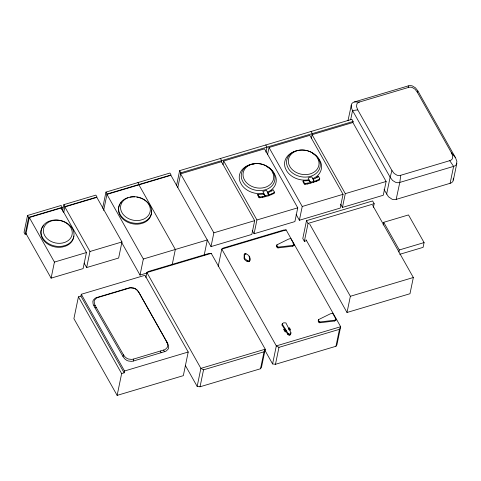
<?xml version="1.0" encoding="UTF-8"?>
<svg xmlns="http://www.w3.org/2000/svg" width="481" height="481" viewBox="0 0 481 481"><rect width="100%" height="100%" fill="white"/><g stroke="black" fill="none" stroke-linecap="round" stroke-linejoin="round"><path stroke-width="0.72" d="M249.699 260.81C250.589 257.594 249.116 254.918 245.875 253.685L244.306 254.293L244.204 258.586C245.484 262.007 251.208 263.191 249.904 258.201M133.423 361.015L165.326 351.437A8.55 6.716 11.7 0 0 166.402 350.847L168.097 349.134A6.806 5.345 11.7 0 0 168.669 347.613L168.597 345.683L167.647 343.308L138.955 292.388L137.338 290.205L135.528 288.798A6.806 5.345 11.7 0 0 133.658 288.005L130.796 287.656A8.55 6.716 11.7 0 0 129.455 287.776L96.2 297.691A8.55 6.716 11.7 0 0 95.124 298.286L93.422 299.994A6.806 5.345 11.7 0 0 92.857 301.515L93.134 304.184L94.973 307.768L123.04 356.601L124.657 358.778L126.473 360.191A6.806 5.345 11.7 0 0 128.343 360.978L131.205 361.333A8.55 6.716 11.7 0 0 132.546 361.207L133.423 361.015L133.52 359.079L164.466 349.789A8.291 6.512 11.7 0 0 165.506 349.212L167.154 347.547A6.602 5.189 11.7 0 0 167.707 346.079L167.641 344.204L166.715 341.901L138.883 292.508L137.319 290.392L135.558 289.027A6.602 5.189 11.7 0 0 133.742 288.257L130.97 287.915A8.291 6.512 11.7 0 0 129.672 288.035L97.409 297.649A8.291 6.512 11.7 0 0 96.368 298.226L94.721 299.885A6.602 5.189 11.7 0 0 94.168 301.359L94.432 303.95L96.218 307.425L123.449 354.792L125.018 356.908L126.774 358.273A6.602 5.189 11.7 0 0 128.589 359.042L131.367 359.385A8.291 6.512 11.7 0 0 132.666 359.265L133.52 359.079M400.769 175.264L400.649 175.294A5.315 4.179 11.7 0 1 398.863 175.517A5.087 3.998 11.7 0 1 396.945 175.18L394.173 173.467L391.955 170.545L357.774 109.878L356.535 106.662L356.86 104.028A5.087 3.998 11.7 0 1 357.9 102.814A5.345 4.197 11.7 0 1 359.499 102.02L408.585 87.398A5.315 4.179 11.7 0 1 410.371 87.181A5.087 3.998 11.7 0 1 412.283 87.512L415.055 89.225L417.274 92.148L451.461 152.814L452.699 156.03L452.374 158.664A5.087 3.998 11.7 0 1 451.334 159.878A5.345 4.197 11.7 0 1 449.735 160.672L400.769 175.264L399.807 182.413L396.17 199.387A5.844 4.588 11.7 0 1 394.21 199.627A5.592 4.395 11.7 0 1 392.105 199.254L388.438 196.741L384.042 189.592M351.208 105.117L351.37 107.804L352.555 110.564L390.127 177.236L392.562 180.447L395.61 182.323A5.592 4.395 11.7 0 0 397.715 182.696A5.844 4.588 11.7 0 0 399.675 182.455L453.613 166.384A5.874 4.612 11.7 0 0 455.375 165.512A5.592 4.395 11.7 0 0 456.517 164.177L456.872 161.279L455.513 157.75L417.947 91.077L415.506 87.867L412.464 85.991A5.592 4.395 11.7 0 0 410.359 85.618A5.844 4.588 11.7 0 0 408.393 85.859L354.323 101.972A5.844 4.588 11.7 0 0 352.699 102.802A5.592 4.395 11.7 0 0 351.551 104.136L347.997 120.635M396.302 199.35L450.24 183.273A5.844 4.588 11.7 0 0 451.869 182.443A5.592 4.395 11.7 0 0 453.012 181.109L453.367 178.21M61.766 209.584L62.217 207.383L61.135 205.459L27.543 215.47L24.05 232.347L25.132 234.271L26.563 233.844M25.132 234.271L28.626 217.394L27.543 215.47M29.317 217.508L25.992 233.586L51.106 278.15L83.099 268.62L86.424 252.543L61.309 207.978L29.317 217.508L54.431 262.079L51.106 278.15M62.518 211.243L63.883 204.635L95.875 195.106L96.964 197.03L64.971 206.565L63.757 212.434M80.91 296.11L78.415 296.855L73.906 318.656L117.136 395.382L183.327 375.655L188.215 352.02L144.979 275.294L81.295 294.276L80.91 296.11L124.146 372.835L121.645 373.581L117.136 395.382M86.646 267.562L89.971 251.485L64.863 206.92L96.855 197.384L121.964 241.955L118.639 258.026L86.646 267.562L84.097 263.041M102.621 208.243L105.958 192.099L169.943 173.034L171.032 174.958L107.047 194.023L103.607 210.456M147.132 272.961L140.025 275.078L143.35 259.006L106.938 194.384L170.917 175.312L211.009 246.591L251.828 234.427L254.677 220.653L221.452 161.682L180.634 173.845L213.865 232.816L211.009 246.591M124.146 372.835L124.525 371.001L81.295 294.276M145.845 277.597L146.891 272.547L148.172 271.555L208.658 253.529L211.237 253.373L265.229 349.194L261.502 367.231L260.522 368.753L200.036 386.778L197.156 386.405L185.401 365.542M176.503 185.786L179.635 170.641L351.888 119.312L353.108 121.471L352.892 122.517L386.117 181.481L383.267 195.256L342.448 207.425L340.62 204.184M177.784 187.62L180.85 172.799L179.635 170.641M172.168 264.815L175.343 249.471L138.931 184.848M221.374 162.079L221.669 160.636L220.454 158.477M204.16 255.279L207.335 239.935L143.35 259.006M222.95 164.64L223.701 161.015L264.52 148.851L297.745 207.816L294.895 221.591L254.076 233.754L252.248 230.519M218.194 266.408L221.777 249.098L223.058 248.106L283.543 230.08L286.123 229.918L340.662 326.719L336.934 344.751L335.954 346.272L275.469 364.297L272.589 363.925L264.851 350.192M197.156 386.405L200.884 368.368L146.891 272.547L211.237 253.373M200.036 386.778L203.541 369.829L264.027 351.803L265.229 349.194L200.884 368.368L203.541 369.829M244.685 253.842L244.162 254.99M265.933 152.182L266.979 147.138L265.765 144.973M244.967 254.377L245.112 253.679M244.204 258.586L244.306 254.293M244.468 259.055L244.348 257.894M257.804 194.426L259.079 196.681L259.824 197.042L265.241 196.056L264.135 194.096L257.804 194.426L257.654 195.172L258.922 197.432L259.668 197.793L262.355 197.457L268.32 195.863L273.851 193.566L274.429 192.105L273.07 189.694L267.773 193.013L268.879 194.973L274.008 192.815L274.429 192.105M245.731 254.377L245.875 253.685M267.508 154.762L269.005 147.511L309.824 135.347L343.049 194.318L340.199 208.093L299.38 220.256L296.098 214.424M258.922 197.432L259.079 196.681M259.668 197.793L259.824 197.042M247.108 261.291L247.252 260.594L244.613 258.363M248.04 261.67L248.184 260.979L247.252 260.594M249.14 256.86L249.284 256.163M254.076 233.754L256.926 219.979L223.701 161.015M248.815 261.736L249.843 260.113M249.687 257.828L249.831 257.137M249.11 261.622L249.254 260.93M262.355 197.457L262.512 196.705M249.423 261.339L249.561 260.648M265.241 196.056L262.866 191.438L266.504 190.356L268.879 194.973M265.512 196.705L265.722 195.659L268.939 194.679M268.32 195.863L268.536 194.823M271.717 191.324L271.873 190.572M271.29 194.793L271.446 194.041M273.851 193.566L274.008 192.815M276.527 246.272L276.954 244.835L288.444 239.147L290.734 238.462L294.228 244.661L294.065 245.442L292.737 246.188L277.97 247.913L277.272 247.595L276.527 246.272L276.954 244.835M276.882 246.903L277.044 246.116M277.272 247.595L277.435 246.807L276.689 245.484M277.97 247.913L278.132 247.126L292.899 245.4L294.228 244.661M260.522 368.753L264.027 351.803M311.321 138.306L312.289 133.634L311.069 131.475M303.114 180.922L304.389 183.177L305.134 183.538L310.546 182.552L309.445 180.591L303.114 180.922L302.958 181.674L304.232 183.928L304.978 184.289L307.666 183.952L316.6 181.289L319.162 180.062L319.739 178.601L318.38 176.19L315.277 178.469L313.143 179.221M304.232 183.928L304.389 183.177M304.978 184.289L305.134 183.538M292.737 246.188L292.899 245.4M299.38 220.256L302.236 206.481L269.005 147.511M307.666 183.952L307.816 183.201M272.589 363.925L276.316 345.893L221.777 249.098L286.123 229.918M310.546 182.552L308.171 177.94L311.808 176.858L314.183 181.469L319.318 179.311L319.739 178.601M310.816 183.201L311.033 182.161L314.243 181.175M286.075 331.589L285.221 331.878L283.838 329.641L284.692 329.353L282.016 325.024L282.359 323.623L283.682 322.793L285.906 322.931L290.945 332.81L290.554 334.493L289.682 335.113L287.963 334.638L286.075 331.589A1.515 0.559 71.4 0 0 285.66 329.707A1.515 0.559 71.4 0 0 284.764 329.154M275.469 364.297L278.974 347.348L339.46 329.323L340.662 326.719L276.316 345.893L278.974 347.348M313.63 182.365L313.846 181.325M373.418 207.305L374.158 203.722L372.601 200.956L306.493 220.659L302.789 238.564L304.347 241.33L306.499 240.686M317.027 177.82L317.183 177.068M316.6 181.289L316.757 180.537M304.347 241.33L308.05 223.418L306.493 220.659M318.224 176.942L318.38 176.19M319.162 180.062L319.318 179.311M287.963 334.638L288.167 333.64L282.227 324.026L282.359 323.623M288.756 335.029L288.967 334.036L288.167 333.64M289.682 335.113L290.945 332.81M289.971 335.023L290.181 334.03M290.554 334.493L290.758 333.501M350.661 119.733L352.555 110.564L357.774 109.878M318.212 321.007L318.638 319.57L330.291 313.84L332.581 313.155L336.135 319.462L335.972 320.25L334.644 320.995L319.721 322.763L319.023 322.444L318.212 321.007L318.638 319.57M318.632 321.753L318.795 320.965M342.448 207.425L345.298 193.645L312.073 134.68L352.892 122.517M319.023 322.444L319.186 321.663L318.374 320.22M319.721 322.763L319.883 321.975L334.806 320.208L336.135 319.462M334.644 320.995L334.806 320.208M335.954 346.272L339.46 329.323M372.679 205.357L413.335 277.513L409.98 293.729L347.017 312.488L350.372 296.278L309.716 224.122M386.622 194.168L390.127 177.236L391.955 170.545M383.147 225.042L383.706 222.318L408.495 214.929L424.08 242.586L423.094 247.354L399.723 254.317M398.869 252.014L399.29 249.97L383.706 222.318M450.108 183.315L453.613 166.384L449.735 160.672M453.361 180.128L456.86 163.197M123.04 356.601L123.449 354.792M282.016 325.024L282.557 324.23M417.274 92.148L417.947 91.077M267.31 192.111L268.338 191.739A18.657 14.652 11.7 0 0 275.463 175.884L273.96 172.919A18.657 14.652 11.7 0 0 266.191 166.306M312.614 178.613L313.642 178.241A18.657 14.652 11.7 0 0 320.773 162.38L319.27 159.421A18.657 14.652 11.7 0 0 312.632 153.397M28.626 217.394L62.217 207.383M180.85 172.799L353.108 121.471M54.431 262.079L86.424 252.543M89.971 251.485L121.964 241.955M213.865 232.816L254.677 220.653M256.926 219.979L297.745 207.816M302.236 206.481L343.049 194.318M345.298 193.645L386.117 181.481M308.05 223.418L374.158 203.722M399.29 249.97L424.08 242.586M350.372 296.278L413.335 277.513M124.525 371.001L188.215 352.02M94.973 307.768L96.218 307.425M310.606 182.263L311.033 182.161M265.302 195.761L265.722 195.659M93.873 305.82L95.154 305.537M97.012 297.378L98.202 297.348M354.455 101.93L359.499 102.02M248.184 260.979L248.96 261.039M288.967 334.036L289.887 334.115M277.435 246.807L278.132 247.126M319.186 321.663L319.883 321.975M125.18 288.985L125.523 289.207M451.461 152.814L455.513 157.75M166.715 341.901L167.647 343.308M313.45 180.165L314.183 181.469M309.289 181.343L308.405 179.774L306.553 180.08A18.657 14.652 11.7 0 1 286.85 171.182L285.347 168.224A18.657 14.652 11.7 0 1 295.863 151.136M305.994 239.682L347.017 312.488M293.019 243.584L294.065 245.442M263.684 194.324L263.095 193.272L261.243 193.578A18.657 14.652 11.7 0 1 241.546 184.686L240.037 181.722A18.657 14.652 11.7 0 1 250.559 164.64M137.951 182.564L139.039 184.494M105.958 192.099L107.047 194.023M121.633 242.442L140.025 275.078M63.883 204.635L64.971 206.565M78.415 296.855L121.645 373.581M163.672 350.09L164.514 351.749M160.383 351.07L161.117 352.759M408.261 85.901L408.465 87.434M348.292 120.665A5.592 4.395 11.7 0 1 348.575 120.31M136.838 197.108A16.649 13.077 11.7 0 1 151.287 208.586A16.649 13.077 11.7 0 1 143.404 222.138L140.254 223.022A16.649 13.077 11.7 0 1 120.046 214.304A16.649 13.077 11.7 0 1 126.858 198.04L130.82 196.963A15.013 11.791 11.7 0 1 149.038 204.822A15.013 11.791 11.7 0 1 142.893 219.48L140.055 220.274A15.013 11.791 11.7 0 1 121.837 212.416A15.013 11.791 11.7 0 1 127.976 197.757M130.008 197.162A16.649 13.077 11.7 0 1 134.764 196.879M151.383 210.822A16.649 13.077 11.7 0 1 143.23 222.998L140.073 223.875A16.649 13.077 11.7 0 1 122.691 218.837A16.649 13.077 11.7 0 1 119.853 204.431M120.641 203.265A16.649 13.077 11.7 0 1 121.579 202.176M73.833 236.027A16.649 13.077 11.7 0 1 65.608 246.128L62.458 247.006A16.649 13.077 11.7 0 1 45.364 242.238A16.649 13.077 11.7 0 1 41.907 228.174M42.238 227.561A16.649 13.077 11.7 0 1 43.47 225.836M252.753 164.195A18.657 14.652 11.7 0 1 254.263 164.027M298.064 150.691A18.657 14.652 11.7 0 1 299.567 150.523M307.251 150.751A17.009 13.36 11.7 0 0 287.265 166.234L288.636 168.939A17.009 13.36 11.7 0 0 309.98 176.491A17.009 13.36 11.7 0 0 319.57 160.913L318.2 158.213A17.009 13.36 11.7 0 0 307.936 150.944M283.838 329.641A1.515 0.559 71.4 0 1 284.716 329.84A1.515 0.559 71.4 0 1 285.221 331.878M288.329 328.228A1.473 0.487 75.4 0 1 288.72 328.896M288.822 329.196A1.473 0.487 75.4 0 1 288.973 329.834M52.393 220.292L49.236 221.17A16.649 13.077 11.7 0 0 42.43 237.428A16.649 13.077 11.7 0 0 62.632 246.152L65.789 245.268A16.649 13.077 11.7 0 0 72.595 229.01A16.649 13.077 11.7 0 0 52.393 220.292M53.337 220.43L50.577 221.2A14.574 11.448 11.7 0 0 44.613 235.437A14.574 11.448 11.7 0 0 62.302 243.067L65.061 242.298A14.574 11.448 11.7 0 0 71.02 228.066A14.574 11.448 11.7 0 0 53.337 220.43M290.211 330.098L289.099 327.916A1.473 0.487 75.4 0 1 289.802 328.313A1.473 0.487 75.4 0 1 290.211 330.098M318.38 159.878L317.135 157.425A15.488 12.163 11.7 0 0 297.709 150.547A15.488 12.163 11.7 0 0 288.979 164.73L290.229 167.184A15.488 12.163 11.7 0 0 309.65 174.062A15.488 12.163 11.7 0 0 318.38 159.878M274.26 174.411L272.889 171.711A17.009 13.36 11.7 0 0 251.551 164.159A17.009 13.36 11.7 0 0 241.961 179.738L243.332 182.437A17.009 13.36 11.7 0 0 264.67 189.989A17.009 13.36 11.7 0 0 274.26 174.411M273.076 173.382L271.825 170.923A15.488 12.163 11.7 0 0 252.399 164.045A15.488 12.163 11.7 0 0 243.669 178.229L244.919 180.688A15.488 12.163 11.7 0 0 264.346 187.566A15.488 12.163 11.7 0 0 273.076 173.382"/></g></svg>
